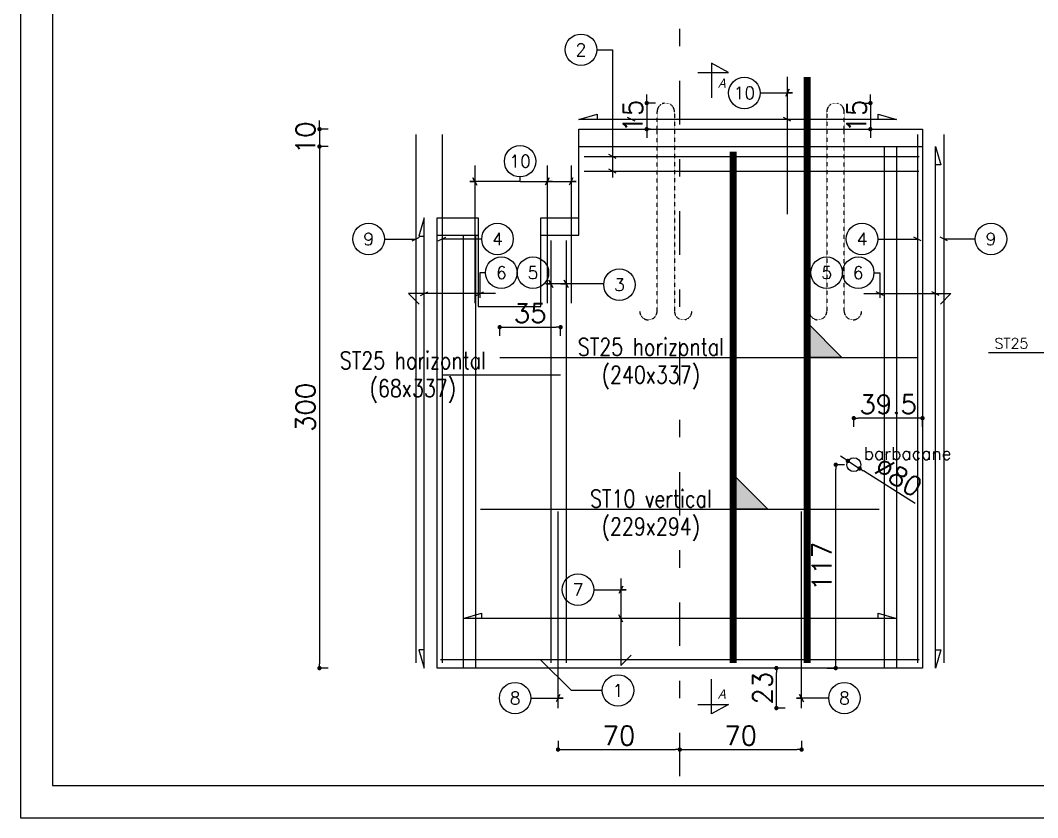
# Model space of a CAD drawing. Header units: millimetres. Extents: x -21776 to 63757, y -7870 to 8483.
# Drawn here: x -4840 to -4256, y -5309 to -4850 of the extents above; entities that cross this region are included whole.
import ezdxf
from ezdxf.enums import TextEntityAlignment as Align

# ---------------------------------------------------------------- set-up
doc = ezdxf.new("R2010")
doc.units = ezdxf.units.MM
doc.header["$PDMODE"] = 34
for name, pattern in [('CACHE', [9.525, 6.35, -3.175]), ('GrFeatureAxis', [0.85, 0.25, -0.2, 0.1, -0.2, 0.1]), ('HIDDEN2', [0.1875, 0.125, -0.0625])]:
    doc.linetypes.add(name, pattern=pattern)
for name, color, linetype in [('1', 7, 'Continuous'), ('COTATION', 1, 'Continuous'), ('GO-CARTOUCHE', 7, 'Continuous'), ('GO-COTATION', 1, 'Continuous'), ('GO-TEXTE', 9, 'Continuous'), ('GO-TEXTE-ACIER', 3, 'Continuous'), ('Grid', 7, 'Continuous'), ('préfa v', 2, 'Continuous'), ('STR_barbacan', 160, 'Continuous'), ('STR_TS', 22, 'Continuous'), ('STR_TS_TXT', 7, 'Continuous'), ('STR_TXT', 102, 'Continuous'), ('STR_VOI-POT', 6, 'Continuous')]:
    doc.layers.add(name, color=color, linetype=linetype)
doc.styles.add('FIN', font='romans.shx')
doc.styles.add('Lucida', font='')
doc.styles.get("Standard").update_dxf_attribs({"font": 'romans.shx'})
doc.styles.add('TEXTE', font='romans.shx')
doc.styles.add('TEXTE TS', font='romans.shx', dxfattribs={"width": 0.7, "oblique": 15})
doc.styles.get('Lucida').set_extended_font_data('Lucida Sans', italic=True)
doc.dimstyles.new('COUPE-20', dxfattribs={"dimscale": 0.5, "dimtxt": 22, "dimasz": 5, "dimexe": 0.05, "dimexo": 0, "dimgap": 5, "dimtad": 1, "dimdsep": 46, "dimtxsty": 'Standard', "dimblk1": 'DOT', "dimblk2": 'DOT', "dimsah": 1, "dimcen": 0, "dimdle": 150, "dimclrd": 1, "dimclre": 1, "dimclrt": 7, "dimadec": 0, "dimazin": 0, "dimtfac": 1, "dimtix": 1, "dimtmove": 2, "dimatfit": 3, "dimldrblk": 'DOT', "dimfxl": 0, "dimtvp": 1, "dimtolj": 1, "dimtzin": 0, "dimarcsym": 0})

# ---------------------------------------------------------------- blocks, each defined once
blk = doc.blocks.new('_DOT')
at = {"color": 0, "linetype": 'ByBlock'}
blk.add_line((-0.5, 0), (-1, 0), dxfattribs=at)
at = {"color": 0, "linetype": 'ByBlock', "const_width": 0.5}
blk.add_lwpolyline([(-0.25, 0, 1), (0.25, 0, 1)], format="xyb", close=True, dxfattribs=at)
blk = doc.blocks.new('*D1226')
at = {"layer": 'DEFPOINTS', "color": 0}
for p in [(-4519.3, -4913.03), (-4668.35, -4923.03), (-4519.3, -4923.03)]:
    blk.add_point(p, dxfattribs=at)
at = {"layer": 'STR_VOI-POT', "color": 1, "lineweight": -2}
for p, q in [((-4668.35, -4910.53), (-4668.35, -4908.03)), ((-4663.35, -4913.03), (-4668.37, -4913.03)), ((-4668.35, -4913.03), (-4668.35, -4923.03)), ((-4663.35, -4923.03), (-4668.37, -4923.03)), ((-4668.35, -4925.53), (-4668.35, -4928.03))]:
    blk.add_line(p, q, dxfattribs=at)
at = {"layer": 'STR_VOI-POT', "color": 1, "lineweight": -2, "xscale": 2.5, "yscale": 2.5, "zscale": 2.5}
for p, rotation in [((-4668.35, -4913.03), 270), ((-4668.35, -4923.03), 90)]:
    blk.add_blockref('_DOT', p, dxfattribs=dict(at, rotation=rotation))
at = {"layer": 'STR_VOI-POT', "color": 7, "insert": (-4676.35, -4918.03), "char_height": 11, "attachment_point": 5, "rotation": 90}
blk.add_mtext('\\A1;10', dxfattribs=at)
blk = doc.blocks.new('*D1227')
at = {"layer": 'DEFPOINTS', "color": 0}
for p in [(-4519.3, -4923.03), (-4668.35, -5223.03), (-4600.75, -5223.03)]:
    blk.add_point(p, dxfattribs=at)
at = {"layer": 'STR_VOI-POT', "color": 1, "lineweight": -2}
for p, q in [((-4663.35, -4923.03), (-4668.37, -4923.03)), ((-4668.35, -4925.53), (-4668.35, -5220.53)), ((-4663.35, -5223.03), (-4668.37, -5223.03))]:
    blk.add_line(p, q, dxfattribs=at)
at = {"layer": 'STR_VOI-POT', "color": 1, "lineweight": -2, "xscale": 2.5, "yscale": 2.5, "zscale": 2.5}
for p, rotation in [((-4668.35, -4923.03), 90), ((-4668.35, -5223.03), 270)]:
    blk.add_blockref('_DOT', p, dxfattribs=dict(at, rotation=rotation))
at = {"layer": 'STR_VOI-POT', "color": 7, "insert": (-4676.35, -5073.03), "char_height": 11, "attachment_point": 5, "rotation": 90}
blk.add_mtext('\\A1;300', dxfattribs=at)
blk = doc.blocks.new('mrega')
at = {"layer": 'STR_TS_TXT', "style": 'TEXTE TS', "width": 0.8}
for tag, p in [('ST10', (14.48, 0)), ('DIM', (14.48, -16)), ('NOTE', (14.48, -32))]:
    blk.add_attdef(tag, text='', height=10, dxfattribs=at).set_placement(p, align=Align.CENTER)
blk = doc.blocks.new('A$C6F247267')
blk.add_hatch(color=256).paths.add_polyline_path([(0, -0.2), (-0.2, 0), (0, 0)])
blk.add_lwpolyline([(-0.2, 0), (0, 0), (0, -0.2), (-0.2, 0)])
blk = doc.blocks.new('*D1207')
at = {"layer": 'DEFPOINTS', "color": 0}
for p in [(-4529.75, -5026.92), (-4564.75, -5044.29), (-4529.75, -5054.29)]:
    blk.add_point(p, dxfattribs=at)
at = {"layer": 'STR_VOI-POT', "color": 1, "lineweight": -2}
for p, q in [((-4564.75, -5031.92), (-4564.75, -5026.9)), ((-4562.25, -5026.92), (-4532.25, -5026.92)), ((-4529.75, -5031.92), (-4529.75, -5026.9))]:
    blk.add_line(p, q, dxfattribs=at)
at = {"layer": 'STR_VOI-POT', "color": 1, "lineweight": -2, "xscale": 2.5, "yscale": 2.5, "zscale": 2.5, "rotation": 180}
blk.add_blockref('_DOT', (-4564.75, -5026.92), dxfattribs=at)
at = {"layer": 'STR_VOI-POT', "color": 1, "lineweight": -2, "xscale": 2.5, "yscale": 2.5, "zscale": 2.5}
blk.add_blockref('_DOT', (-4529.75, -5026.92), dxfattribs=at)
at = {"layer": 'STR_VOI-POT', "color": 7, "insert": (-4547.25, -5018.92), "char_height": 11, "attachment_point": 5}
blk.add_mtext('\\A1;35', dxfattribs=at)
blk = doc.blocks.new('*D1210')
at = {"layer": 'DEFPOINTS', "color": 0}
for p in [(-4531.25, -5246.03), (-4461.25, -5269.87), (-4461.25, -5285.27)]:
    blk.add_point(p, dxfattribs=at)
at = {"layer": 'GO-COTATION', "color": 1, "lineweight": -2}
for p, q in [((-4531.25, -5264.87), (-4531.25, -5269.9)), ((-4528.75, -5269.87), (-4463.75, -5269.87)), ((-4461.25, -5274.87), (-4461.25, -5269.85))]:
    blk.add_line(p, q, dxfattribs=at)
at = {"layer": 'GO-COTATION', "color": 1, "lineweight": -2, "xscale": 2.5, "yscale": 2.5, "zscale": 2.5, "rotation": 180}
blk.add_blockref('_DOT', (-4531.25, -5269.87), dxfattribs=at)
at = {"layer": 'GO-COTATION', "color": 1, "lineweight": -2, "xscale": 2.5, "yscale": 2.5, "zscale": 2.5}
blk.add_blockref('_DOT', (-4461.25, -5269.87), dxfattribs=at)
at = {"layer": 'GO-COTATION', "color": 7, "insert": (-4496.25, -5261.87), "char_height": 11, "attachment_point": 5}
blk.add_mtext('\\A1;70', dxfattribs=at)
blk = doc.blocks.new('*D1211')
at = {"layer": 'DEFPOINTS', "color": 0}
for p in [(-4391.25, -5246.03), (-4391.25, -5269.87), (-4461.25, -5285.27)]:
    blk.add_point(p, dxfattribs=at)
at = {"layer": 'GO-COTATION', "color": 1, "lineweight": -2}
for p, q in [((-4391.25, -5264.87), (-4391.25, -5269.9)), ((-4461.25, -5274.87), (-4461.25, -5269.85)), ((-4458.75, -5269.87), (-4393.75, -5269.87))]:
    blk.add_line(p, q, dxfattribs=at)
at = {"layer": 'GO-COTATION', "color": 1, "lineweight": -2, "xscale": 2.5, "yscale": 2.5, "zscale": 2.5, "rotation": 180}
blk.add_blockref('_DOT', (-4461.25, -5269.87), dxfattribs=at)
at = {"layer": 'GO-COTATION', "color": 1, "lineweight": -2, "xscale": 2.5, "yscale": 2.5, "zscale": 2.5}
blk.add_blockref('_DOT', (-4391.25, -5269.87), dxfattribs=at)
at = {"layer": 'GO-COTATION', "color": 7, "insert": (-4426.25, -5261.87), "char_height": 11, "attachment_point": 5}
blk.add_mtext('\\A1;70', dxfattribs=at)
blk = doc.blocks.new('*D1203')
at = {"layer": 'DEFPOINTS', "color": 0}
for p in [(-4371.75, -4898.03), (-4363.04, -4913.03), (-4351.69, -4913.03)]:
    blk.add_point(p, dxfattribs=at)
at = {"layer": 'GO-COTATION', "color": 1, "lineweight": -2}
for p, q in [((-4351.69, -4895.53), (-4351.69, -4893.03)), ((-4356.69, -4898.03), (-4351.67, -4898.03)), ((-4351.69, -4898.03), (-4351.69, -4913.03)), ((-4356.69, -4913.03), (-4351.67, -4913.03)), ((-4351.69, -4915.53), (-4351.69, -4918.03))]:
    blk.add_line(p, q, dxfattribs=at)
at = {"layer": 'GO-COTATION', "color": 1, "lineweight": -2, "xscale": 2.5, "yscale": 2.5, "zscale": 2.5}
for p, rotation in [((-4351.69, -4898.03), 270), ((-4351.69, -4913.03), 90)]:
    blk.add_blockref('_DOT', p, dxfattribs=dict(at, rotation=rotation))
at = {"layer": 'GO-COTATION', "color": 7, "insert": (-4359.69, -4905.53), "char_height": 11, "attachment_point": 5, "rotation": 90}
blk.add_mtext('\\A1;15', dxfattribs=at)
blk = doc.blocks.new('*D1204')
at = {"layer": 'DEFPOINTS', "color": 0}
for p in [(-4469.3, -4898.03), (-4480.27, -4913.03), (-4478, -4913.03)]:
    blk.add_point(p, dxfattribs=at)
at = {"layer": 'GO-COTATION', "color": 1, "lineweight": -2}
for p, q in [((-4480.27, -4895.53), (-4480.27, -4893.03)), ((-4475.27, -4898.03), (-4480.3, -4898.03)), ((-4480.27, -4898.03), (-4480.27, -4913.03)), ((-4478, -4913.03), (-4480.3, -4913.03)), ((-4480.27, -4915.53), (-4480.27, -4918.03))]:
    blk.add_line(p, q, dxfattribs=at)
at = {"layer": 'GO-COTATION', "color": 1, "lineweight": -2, "xscale": 2.5, "yscale": 2.5, "zscale": 2.5}
for p, rotation in [((-4480.27, -4898.03), 270), ((-4480.27, -4913.03), 90)]:
    blk.add_blockref('_DOT', p, dxfattribs=dict(at, rotation=rotation))
at = {"layer": 'GO-COTATION', "color": 7, "insert": (-4488.27, -4905.53), "char_height": 11, "attachment_point": 5, "rotation": 90}
blk.add_mtext('\\A1;15', dxfattribs=at)
blk = doc.blocks.new('*D2264')
at = {"layer": 'DEFPOINTS', "color": 0}
for p in [(-4361.25, -5079.28), (-4361.25, -5106.03), (-4321.75, -5223.03)]:
    blk.add_point(p, dxfattribs=at)
at = {"layer": 'STR_barbacan', "color": 1, "lineweight": -2}
for p, q in [((-4361.25, -5084.28), (-4361.25, -5079.25)), ((-4324.25, -5079.28), (-4358.75, -5079.28)), ((-4321.75, -5084.28), (-4321.75, -5079.25))]:
    blk.add_line(p, q, dxfattribs=at)
at = {"layer": 'STR_barbacan', "color": 1, "lineweight": -2, "xscale": 2.5, "yscale": 2.5, "zscale": 2.5, "rotation": 180}
blk.add_blockref('_DOT', (-4361.25, -5079.28), dxfattribs=at)
at = {"layer": 'STR_barbacan', "color": 1, "lineweight": -2, "xscale": 2.5, "yscale": 2.5, "zscale": 2.5}
blk.add_blockref('_DOT', (-4321.75, -5079.28), dxfattribs=at)
at = {"layer": 'STR_barbacan', "color": 7, "insert": (-4341.5, -5071.28), "char_height": 11, "attachment_point": 5}
blk.add_mtext('\\A1;39.5', dxfattribs=at)
blk = doc.blocks.new('*D2265')
at = {"layer": 'DEFPOINTS', "color": 0}
for p in [(-4371.61, -5106.03), (-4361.25, -5106.03), (-4600.75, -5223.03)]:
    blk.add_point(p, dxfattribs=at)
at = {"layer": 'STR_barbacan', "color": 1, "lineweight": -2}
for p, q in [((-4366.61, -5106.03), (-4371.64, -5106.03)), ((-4371.61, -5220.53), (-4371.61, -5108.53)), ((-4376.61, -5223.03), (-4371.59, -5223.03))]:
    blk.add_line(p, q, dxfattribs=at)
at = {"layer": 'STR_barbacan', "color": 1, "lineweight": -2, "xscale": 2.5, "yscale": 2.5, "zscale": 2.5}
for p, rotation in [((-4371.61, -5106.03), 90), ((-4371.61, -5223.03), 270)]:
    blk.add_blockref('_DOT', p, dxfattribs=dict(at, rotation=rotation))
at = {"layer": 'STR_barbacan', "color": 7, "insert": (-4379.61, -5164.53), "char_height": 11, "attachment_point": 5, "rotation": 90}
blk.add_mtext('\\A1;117', dxfattribs=at)
blk = doc.blocks.new('*D2271')
at = {"layer": 'DEFPOINTS', "color": 0}
for p in [(-4405.72, -5223.03), (-4321.75, -5223.03), (-4391.25, -5246.03)]:
    blk.add_point(p, dxfattribs=at)
at = {"layer": 'STR_barbacan', "color": 1, "lineweight": -2}
for p, q in [((-4400.72, -5223.03), (-4405.75, -5223.03)), ((-4405.72, -5243.53), (-4405.72, -5225.53)), ((-4400.72, -5246.03), (-4405.75, -5246.03))]:
    blk.add_line(p, q, dxfattribs=at)
at = {"layer": 'STR_barbacan', "color": 1, "lineweight": -2, "xscale": 2.5, "yscale": 2.5, "zscale": 2.5}
for p, rotation in [((-4405.72, -5223.03), 90), ((-4405.72, -5246.03), 270)]:
    blk.add_blockref('_DOT', p, dxfattribs=dict(at, rotation=rotation))
at = {"layer": 'STR_barbacan', "color": 7, "insert": (-4413.72, -5234.53), "char_height": 11, "attachment_point": 5, "rotation": 90}
blk.add_mtext('\\A1;23', dxfattribs=at)
blk = doc.blocks.new('*D2304')
at = {"layer": 'DEFPOINTS', "color": 0}
for p in [(-4364.62, -5103.88), (-4357.87, -5108.17)]:
    blk.add_point(p, dxfattribs=at)
at = {"layer": 'STR_barbacan', "color": 1, "lineweight": -2}
for p, q in [((-4366.73, -5102.54), (-4368.84, -5101.2)), ((-4364.62, -5103.88), (-4357.87, -5108.17)), ((-4326.01, -5128.44), (-4355.76, -5109.52))]:
    blk.add_line(p, q, dxfattribs=at)
at = {"layer": 'STR_barbacan', "color": 1, "lineweight": -2, "xscale": 2.5, "yscale": 2.5, "zscale": 2.5}
for p, rotation in [((-4364.62, -5103.88), 327.543111311479), ((-4357.87, -5108.17), 147.543111311479)]:
    blk.add_blockref('_DOT', p, dxfattribs=dict(at, rotation=rotation))
at = {"layer": 'STR_barbacan', "color": 7, "insert": (-4335.54, -5112.9), "char_height": 11, "attachment_point": 5, "rotation": 327.54311}
blk.add_mtext('\\A1;∅80', dxfattribs=at)

msp = doc.modelspace()

# ---------------------------------------------------------------- linework, layer by layer
at = {"layer": '1', "color": 252, "linetype": 'HIDDEN2', "ltscale": 0.05}
for points in [[(-4484.2921, -5017.71649, 1), (-4474.2961, -5017.71649), (-4474.2961, -4913.02724), (-4474.2961, -4903.02524, -1), (-4464.3001, -4903.02524), (-4464.3001, -4913.02724), (-4464.3001, -5017.71649, 1), (-4454.3041, -5017.71649)], [(-4356.75536, -5017.71649, -1), (-4366.75136, -5017.71649), (-4366.75136, -4913.02724), (-4366.75136, -4903.02524, 1), (-4376.74736, -4903.02524), (-4376.74736, -4913.02724), (-4376.74736, -5017.71649, -1), (-4386.74336, -5017.71649)]]:
    msp.add_lwpolyline(points, format="xyb", dxfattribs=at)
at = {"layer": 'COTATION'}
for points in [[(-4415.05113, -4892.22156), (-4396.46211, -4892.22156), (-4399.46211, -4892.22156), (-4398.34079, -4890.10024), (-4400.58343, -4894.34288)], [(-4347.30701, -4907.40508), (-4347.30701, -4904.40508), (-4336.74936, -4907.40508), (-4519.2981, -4907.40508), (-4508.74045, -4904.40508), (-4508.74045, -4907.40508)], [(-4486.99714, -4908.5264), (-4491.23978, -4906.28376)], [(-4397.34079, -4908.5264), (-4401.58343, -4906.28376)], [(-4314.25876, -5212.46959), (-4311.25876, -5212.46959), (-4314.25876, -5223.02724), (-4314.25876, -4923.02724), (-4311.25876, -4933.58489), (-4314.25876, -4933.58489)], [(-4497.88514, -4929.82063), (-4502.12778, -4927.57799)], [(-4553.03313, -4943.22156), (-4553.03313, -4940.54558)], [(-4497.88514, -4938.38679), (-4502.12778, -4936.14415)], [(-4553.03313, -4943.22156), (-4582.00837, -4943.22156), (-4579.00837, -4943.22156), (-4580.12969, -4941.10024), (-4577.88705, -4945.34288)], [(-4553.03313, -4943.22156), (-4534.44411, -4943.22156), (-4537.44411, -4943.22156), (-4536.32279, -4941.10024), (-4538.56543, -4945.34288)], [(-4539.36215, -4943.22156), (-4520.77313, -4943.22156), (-4523.77313, -4943.22156), (-4522.65181, -4941.10024), (-4524.89445, -4945.34288)], [(-4608.23996, -5212.46959), (-4611.23995, -5212.46959), (-4608.23996, -5223.02724), (-4608.23996, -4964.02724), (-4611.23995, -4974.58489), (-4608.23996, -4974.58489)], [(-4615.11753, -4977.36468), (-4610.87489, -4975.12204)], [(-4600.05203, -4977.36468), (-4595.80939, -4975.12204)], [(-4322.44669, -4977.36468), (-4326.68933, -4975.12204)], [(-4307.38119, -4977.36468), (-4311.62383, -4975.12204)], [(-4631.02138, -4976.24336), (-4612.99621, -4976.24336)], [(-4575.06482, -4976.24336), (-4597.93071, -4976.24336)], [(-4347.4339, -4976.24336), (-4324.56801, -4976.24336)], [(-4291.47734, -4976.24336), (-4309.50251, -4976.24336)], [(-4572.85513, -4995.61785), (-4576.17454, -4995.61785), (-4576.17454, -5010.10501)], [(-4349.64358, -4995.61785), (-4346.32418, -4995.61785), (-4346.32418, -5010.10501)], [(-4519.73603, -5002.03363), (-4538.32505, -5002.03363), (-4535.32505, -5002.03363), (-4536.44637, -4999.91231), (-4534.20373, -5004.15495)], [(-4504.95661, -5002.03363), (-4529.62315, -5002.03363), (-4526.62315, -5002.03363), (-4527.74447, -4999.91231), (-4525.50183, -5004.15495)], [(-4610.36128, -5008.77651), (-4606.11864, -5006.53387)], [(-4578.29586, -5008.77651), (-4574.05322, -5006.53387)], [(-4344.20285, -5008.77651), (-4348.4455, -5006.53387)], [(-4312.13744, -5008.77651), (-4316.38008, -5006.53387)], [(-4283.75652, -5041.48575), (-4244.32693, -5041.48575), (-4247.32693, -5041.48575), (-4246.20561, -5039.36442), (-4248.44825, -5043.60707)], [(-4510.72323, -5177.93751), (-4492.13422, -5177.93751), (-4495.13422, -5177.93751), (-4494.0129, -5175.81619), (-4496.25554, -5180.05883)], [(-4347.30701, -5194.4673), (-4347.30701, -5191.46731), (-4336.74936, -5194.4673), (-4585.74936, -5194.4673), (-4575.19171, -5191.46731), (-4575.19171, -5194.4673)], [(-4494.0129, -5196.58862), (-4496.25554, -5192.34598)], [(-4505.86067, -5235.88967), (-4523.57139, -5235.88967), (-4541.43381, -5218.02724)], [(-4546.83837, -5240.29344), (-4528.24936, -5240.29344), (-4531.24936, -5240.29344), (-4530.12804, -5238.17212), (-4532.37068, -5242.41476)], [(-4375.66034, -5240.29344), (-4394.24936, -5240.29344), (-4391.24936, -5240.29344), (-4392.37068, -5238.17212), (-4390.12804, -5242.41476)]]:
    msp.add_lwpolyline(points, dxfattribs=at)
at = {"layer": 'GO-CARTOUCHE', "linetype": 'Continuous'}
for points in [[(-3726.65001, -5309.04286), (-3726.65001, -4521.54286), (-4840.28636, -4521.54286), (-4840.28636, -5309.04286)], [(-3745.20876, -5290.48411), (-3745.20876, -4540.10161), (-4821.72761, -4540.10161), (-4821.72761, -5290.48411)]]:
    msp.add_lwpolyline(points, close=True, dxfattribs=at)
at = {"layer": 'GO-COTATION'}
msp.add_lwpolyline([(-4509.00472, -4867.3779), (-4500.00646, -4867.3779), (-4500.00646, -4940.83497)], dxfattribs=at)
at = {"layer": 'GO-TEXTE', "flags": 128}
for points in [[(-4450.92467, -4880.44747), (-4433.27693, -4880.44747), (-4442.95498, -4875.16741), (-4442.95498, -4895.08889)], [(-4450.92467, -5243.97744), (-4433.27693, -5243.97744), (-4442.95498, -5249.2575), (-4442.95498, -5229.33602)]]:
    msp.add_lwpolyline(points, dxfattribs=at)
at = {"layer": 'GO-TEXTE-ACIER'}
for centre in [(-4518.06149, -4867.3779), (-4424.10789, -4892.22156), (-4553.03313, -4931.48881), (-4640.07814, -4976.24336), (-4566.03712, -4976.24336), (-4356.49066, -4976.24336), (-4282.42057, -4976.24336), (-4563.79837, -4995.61785), (-4545.68485, -4995.61785), (-4376.81387, -4995.61785), (-4358.70034, -4995.61785), (-4495.94014, -5002.4845), (-4519.78, -5177.93751), (-4496.80391, -5235.88967), (-4555.89514, -5240.29344), (-4366.60358, -5240.29344)]:
    msp.add_circle(centre, 9.05676, dxfattribs=at)
at = {"layer": 'Grid', "color": 4, "linetype": 'GrFeatureAxis', "lineweight": 25, "ltscale": 100}
msp.add_line((-4461.24936, -5285.26586), (-4461.24936, -4661.55005), dxfattribs=at)
at = {"layer": 'préfa v'}
msp.add_lwpolyline([(-4600.74936, -4964.02724), (-4577.19789, -4964.02724), (-4577.19789, -5015.02724), (-4541.19789, -5015.02724), (-4541.19789, -4964.02724), (-4519.2981, -4964.02724), (-4519.2981, -4913.02724), (-4321.74936, -4913.02724), (-4321.74936, -5223.02724), (-4600.74936, -5223.02724)], close=True, dxfattribs=at)
for points in [[(-4519.2981, -4923.02724), (-4321.74936, -4923.02724)], [(-4343.74936, -4923.02724), (-4343.74936, -5223.02724)], [(-4336.74936, -4923.02724), (-4336.74936, -5223.02724)], [(-4541.19789, -4974.02724), (-4519.2981, -4974.02724), (-4519.2981, -4964.02724)], [(-4600.74936, -4974.02724), (-4577.19789, -4974.02724)], [(-4585.74936, -4974.02724), (-4585.74936, -5223.02724)], [(-4578.74936, -4974.02724), (-4578.74936, -5223.02724)]]:
    msp.add_lwpolyline(points, dxfattribs=at)
at = {"layer": 'STR_barbacan'}
msp.add_circle((-4361.24936, -5106.02724), 4, dxfattribs=at)
at = {"layer": 'STR_TS', "linetype": 'CACHE', "ltscale": 2, "const_width": 4}
msp.add_lwpolyline([(-4388.10783, -5220.02724), (-4388.10783, -4883.02724)], dxfattribs=at)
at = {"layer": 'STR_TS', "const_width": 4}
msp.add_lwpolyline([(-4430.63936, -5220.02724), (-4430.63936, -4926.02724)], dxfattribs=at)
at = {"layer": 'STR_TS', "color": 3}
for points in [[(-4564.74936, -5044.29331), (-4324.74936, -5044.29331)], [(-4597.74936, -5054.29331), (-4529.74936, -5054.29331)], [(-4575.74936, -5131.60001), (-4346.74936, -5131.60001)]]:
    msp.add_lwpolyline(points, dxfattribs=at)
at = {"layer": 'STR_VOI-POT'}
for points in [[(-4399.46211, -4883.02724), (-4399.46211, -4962.02724)], [(-4612.99621, -4916.02724), (-4612.99621, -5220.02724)], [(-4597.93071, -4916.02724), (-4597.93071, -5220.02724)], [(-4324.56801, -4916.02724), (-4324.56801, -5220.02724)], [(-4309.50251, -4916.02724), (-4309.50251, -5220.02724)], [(-4516.2981, -4928.69931), (-4323.74936, -4928.69931)], [(-4579.04427, -4934.02724), (-4579.04427, -5013.02724)], [(-4537.44411, -4934.02724), (-4537.44411, -5013.02724)], [(-4523.77313, -4934.02724), (-4523.77313, -5013.02724)], [(-4516.2981, -4937.26547), (-4323.89038, -4937.26547)], [(-4535.32505, -4977.02724), (-4535.32505, -5220.02724)], [(-4526.62315, -4977.02724), (-4526.62315, -5220.02724)], [(-4567.09254, -5007.65519), (-4617.09254, -5007.65519), (-4611.11065, -5013.63707)], [(-4355.40618, -5007.65519), (-4305.40618, -5007.65519), (-4311.38807, -5013.63707)], [(-4531.24936, -5246.02724), (-4531.24936, -5133.02724)], [(-4391.24936, -5246.02724), (-4391.24936, -5133.02724)], [(-4495.13422, -5171.54697), (-4495.13422, -5221.54697), (-4489.15233, -5215.56508)], [(-4598.74936, -5218.02724), (-4323.74936, -5218.02724)]]:
    msp.add_lwpolyline(points, dxfattribs=at)

# ---------------------------------------------------------------- block references
at = {"layer": 'STR_TS', "xscale": 100, "yscale": 100, "zscale": 100, "rotation": 180}
for p in [(-4388.10783, -5044.29331), (-4430.63936, -5131.60001)]:
    msp.add_blockref('A$C6F247267', p, dxfattribs=at)
at = {"layer": 'STR_TS_TXT'}
for p, values in [((-4492.34028, -5043.26694), {'ST10': 'ST25 horizontal', 'DIM': '(240x337)'}), ((-4629.14547, -5051.0451), {'ST10': 'ST25 horizontal', 'DIM': '(68x337)'}), ((-4492.34028, -5130.57364), {'ST10': 'ST10 vertical', 'DIM': '(229x294)'})]:
    msp.add_blockref('mrega', p, dxfattribs=at).add_auto_attribs(values)

# ---------------------------------------------------------------- texts
at = {"layer": 'GO-TEXTE', "linetype": 'Continuous', "style": 'Lucida'}
for rotation, p in [(0.00179755, (-4439.33983, -4889.24023)), (359.99820245, (-4439.34, -5240.50468))]:
    msp.add_text('A', height=5.32, rotation=rotation, dxfattribs=at).set_placement(p)
at = {"layer": 'GO-TEXTE-ACIER', "style": 'TEXTE'}
for s, p in [('2', (-4518.06149, -4867.3779)), ('10', (-4424.10789, -4892.22156)), ('10', (-4553.03313, -4931.48881)), ('9', (-4640.07814, -4976.24336)), ('4', (-4566.00806, -4976.24336)), ('4', (-4356.49066, -4976.24336)), ('9', (-4282.42057, -4976.24336)), ('6', (-4563.79837, -4995.61785)), ('5', (-4545.68485, -4995.61785)), ('5', (-4376.81387, -4995.61785)), ('6', (-4358.70034, -4995.61785)), ('3', (-4495.91108, -5002.4845)), ('7', (-4519.78, -5177.93751)), ('1', (-4496.80391, -5235.88967)), ('8', (-4555.89514, -5240.29344)), ('8', (-4366.60358, -5240.29344))]:
    msp.add_text(s, height=7.2, dxfattribs=at).set_placement(p, align=Align.MIDDLE_CENTER)
at = {"layer": 'STR_barbacan', "style": 'TEXTE'}
msp.add_text('barbacane', height=7.2, dxfattribs=at).set_placement((-4330.3529, -5099.55331), align=Align.MIDDLE_CENTER)
at = {"layer": 'STR_TXT', "style": 'FIN'}
msp.add_text('ST25', height=6, dxfattribs=at).set_placement((-4270.63701, -5039.21289), align=Align.CENTER)

# ---------------------------------------------------------------- dimensions: what is measured, and where the dimension line sits
at = {"layer": 'GO-COTATION'}
for base, p1, p2, picture, middle in [((-4480.27024, -4913.02724), (-4469.2981, -4898.02724), (-4478.00321, -4913.02724), '*D1204', (-4488.27024, -4905.52724)), ((-4351.69072, -4913.02724), (-4371.74936, -4898.02724), (-4363.04425, -4913.02724), '*D1203', (-4359.69072, -4905.52724))]:
    dim = msp.add_linear_dim(base=base, p1=p1, p2=p2, angle=90, dimstyle='COUPE-20', dxfattribs=at)
    dim.commit()
    dim.dimension.update_dxf_attribs({"geometry": picture, "text_midpoint": middle})
for base, p1, p2, picture, middle in [((-4461.24936, -5269.87477), (-4531.24936, -5246.02724), (-4461.24936, -5285.26586), '*D1210', (-4496.24936, -5261.87477)), ((-4391.24936, -5269.87477), (-4461.24936, -5285.26586), (-4391.24936, -5246.02724), '*D1211', (-4426.24936, -5261.87477))]:
    dim = msp.add_linear_dim(base=base, p1=p1, p2=p2, dimstyle='COUPE-20', dxfattribs=at)
    dim.commit()
    dim.dimension.update_dxf_attribs({"geometry": picture, "text_midpoint": middle})
at = {"layer": 'STR_barbacan'}
dim = msp.add_linear_dim(base=(-4361.24936, -5079.27813), p1=(-4321.74936, -5223.02724), p2=(-4361.24936, -5106.02724), dimstyle='COUPE-20', dxfattribs=at)
dim.commit()
dim.dimension.update_dxf_attribs({"geometry": '*D2264', "text_midpoint": (-4341.49936, -5071.27813)})
dim = msp.add_diameter_dim_2p(p1=(-4364.62454, -5103.88058), p2=(-4357.87418, -5108.1739), dimstyle='COUPE-20', override={"dimlfac": 10}, dxfattribs=at)
dim.commit()
dim.dimension.update_dxf_attribs({"geometry": '*D2304', "text_midpoint": (-4335.53971, -5112.89794)})
for base, p1, p2, picture, middle in [((-4371.61297, -5106.02724), (-4600.74936, -5223.02724), (-4361.24936, -5106.02724), '*D2265', (-4379.61297, -5164.52724)), ((-4405.72125, -5223.02724), (-4391.24936, -5246.02724), (-4321.74936, -5223.02724), '*D2271', (-4413.72125, -5234.52724))]:
    dim = msp.add_linear_dim(base=base, p1=p1, p2=p2, angle=90, dimstyle='COUPE-20', dxfattribs=at)
    dim.commit()
    dim.dimension.update_dxf_attribs({"geometry": picture, "text_midpoint": middle})
at = {"layer": 'STR_VOI-POT'}
for base, p1, p2, picture, middle in [((-4668.34849, -4923.02724), (-4519.2981, -4913.02724), (-4519.2981, -4923.02724), '*D1226', (-4676.34849, -4918.02724)), ((-4668.34849, -5223.02724), (-4519.2981, -4923.02724), (-4600.74936, -5223.02724), '*D1227', (-4676.34849, -5073.02724))]:
    dim = msp.add_linear_dim(base=base, p1=p1, p2=p2, angle=90, dimstyle='COUPE-20', dxfattribs=at)
    dim.commit()
    dim.dimension.update_dxf_attribs({"geometry": picture, "text_midpoint": middle})
dim = msp.add_linear_dim(base=(-4529.74936, -5026.92128), p1=(-4564.74936, -5044.29331), p2=(-4529.74936, -5054.29331), dimstyle='COUPE-20', dxfattribs=at)
dim.commit()
dim.dimension.update_dxf_attribs({"geometry": '*D1207', "text_midpoint": (-4547.24936, -5018.92128)})

doc.saveas('drawing.dxf')
